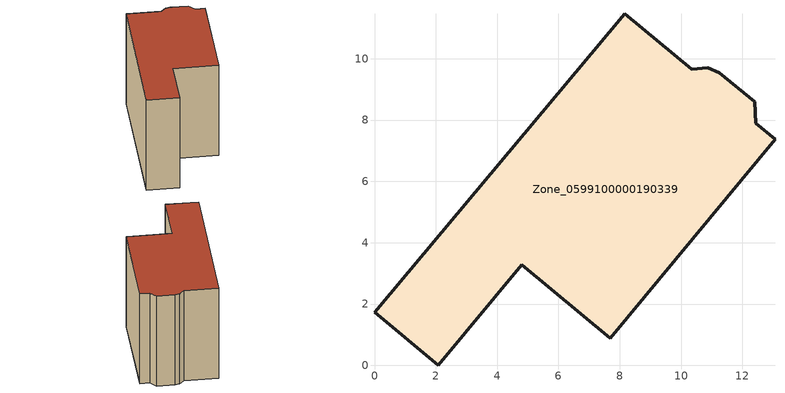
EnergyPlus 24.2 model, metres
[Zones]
Zone_0599100000190339
 floor ground (C_G): 0,1.73 8.16,11.47 10.34,9.65 10.87,9.71 11.25,9.55 12.4,8.59 12.44,7.89 13.06,7.37 7.69,0.89 4.8,3.28 2.08,0 z0
 wall outside (C_F): 8.16,11.47 0,1.73 2.08,0 4.8,3.28 7.69,0.89 13.06,7.37 12.44,7.89 12.4,8.59 11.25,9.55 10.87,9.71 10.34,9.65 8.16,11.47 z0:8.62
 roof outside (C_R): 11.25,9.55 10.87,9.71 10.34,9.65 8.16,11.47 0,1.73 2.08,0 4.8,3.28 7.69,0.89 13.06,7.37 12.44,7.89 12.4,8.59 z8.62
[BUILDING]
Pand.0599100000190339: North Axis=0; Terrain=City; Loads Convergence Tolerance Value=0.04; Temperature Convergence Tolerance Value=0.4; Solar Distribution=FullExterior; Maximum Number of Warmup Days=25; Minimum Number of Warmup Days=1
[Site:Location]
Rotterdam.The.Hague.AP_ZH_NLD Design_Conditions: Latitude=51.96; Longitude=4.45; Time Zone=1; Elevation=-4.5
[SITE:GROUNDTEMPERATURE:BUILDINGSURFACE]
18, 18, 18, 18, 18, 18, 18, 18, 18, 18, 18, 18
[MATERIAL] Thermal Absorptance=0.9; Solar Absorptance=0.7; Visible Absorptance=0.7
Name | Roughness | Thickness | Conductivity | Density | Specific Heat
G.TI.1946 | MediumSmooth | 0.15 | 1 | 540 | 1210
F.TI.1946 | Rough | 0.3 | 0.857143 | 1920 | 840
R.TI.1946 | MediumRough | 0.2 | 0.1 | 1500 | 1000
[CONSTRUCTION]
C_G: G.TI.1946
C_F: F.TI.1946
C_R: R.TI.1946
[ZONE]
Zone_0599100000190339: Type=1; Multiplier=1; Ceiling Height=Autocalculate; Volume=Autocalculate; Floor Area=autocalculate; Part of Total Floor Area=Yes
[ZONEINFILTRATION:DESIGNFLOWRATE]
Infil_Zone_0599100000190339: Zone or ZoneList or Space or SpaceList=Zone_0599100000190339; Schedule=AlwaysOn; Design Flow Rate Calculation Method=Flow/Area; Flow Rate per Floor Area=0.003; Constant Term Coefficient=1; Temperature Term Coefficient=0; Velocity Term Coefficient=0; Velocity Squared Term Coefficient=0
[HVACTEMPLATE:ZONE:IDEALLOADSAIRSYSTEM]
Zone_0599100000190339: Maximum Heating Supply Air Temperature=50; Minimum Cooling Supply Air Temperature=13; Maximum Heating Supply Air Humidity Ratio=0.0156; Minimum Cooling Supply Air Humidity Ratio=0.0077; Heating Limit=NoLimit; Cooling Limit=NoLimit; Dehumidification Control Type=ConstantSensibleHeatRatio; Cooling Sensible Heat Ratio=0.7; Dehumidification Setpoint=60; Humidification Control Type=None; Humidification Setpoint=30; Outdoor Air Method=None; Outdoor Air Flow Rate per Person=0.00944; Outdoor Air Flow Rate per Zone Floor Area=0; Outdoor Air Flow Rate per Zone=0; Demand Controlled Ventilation Type=None; Outdoor Air Economizer Type=NoEconomizer; Heat Recovery Type=None; Sensible Heat Recovery Effectiveness=0.7; Latent Heat Recovery Effectiveness=0.65
[ZONECONTROL:THERMOSTAT]
ThermostatControl_Zone_0599100000190339: Zone or ZoneList=Zone_0599100000190339; Control Type Schedule=DualSetpointControlType; Control 1=Thermostat_Zone_0599100000190339; Temperature Difference Between Cutout And Setpoint=0
[THERMOSTATSETPOINT:DUALSETPOINT]
Thermostat_Zone_0599100000190339: Heating Setpoint Temperature Schedule=HeatingSetpoint_Zone_0599100000190339; Cooling Setpoint Temperature Schedule=CoolingSetpoint_Zone_0599100000190339
[SCHEDULE:COMPACT]
HeatingSetpoint_Zone_0599100000190339: Through: 12/31, For: AllDays, Until: 24:00, 21
CoolingSetpoint_Zone_0599100000190339: Through: 12/31, For: AllDays, Until: 24:00, 24
DualSetpointControlType: Through: 12/31, For: AllDays, Until: 24:00, 4
AlwaysOn: Through: 12/31, For: AllDays, Until: 24:00, 1
